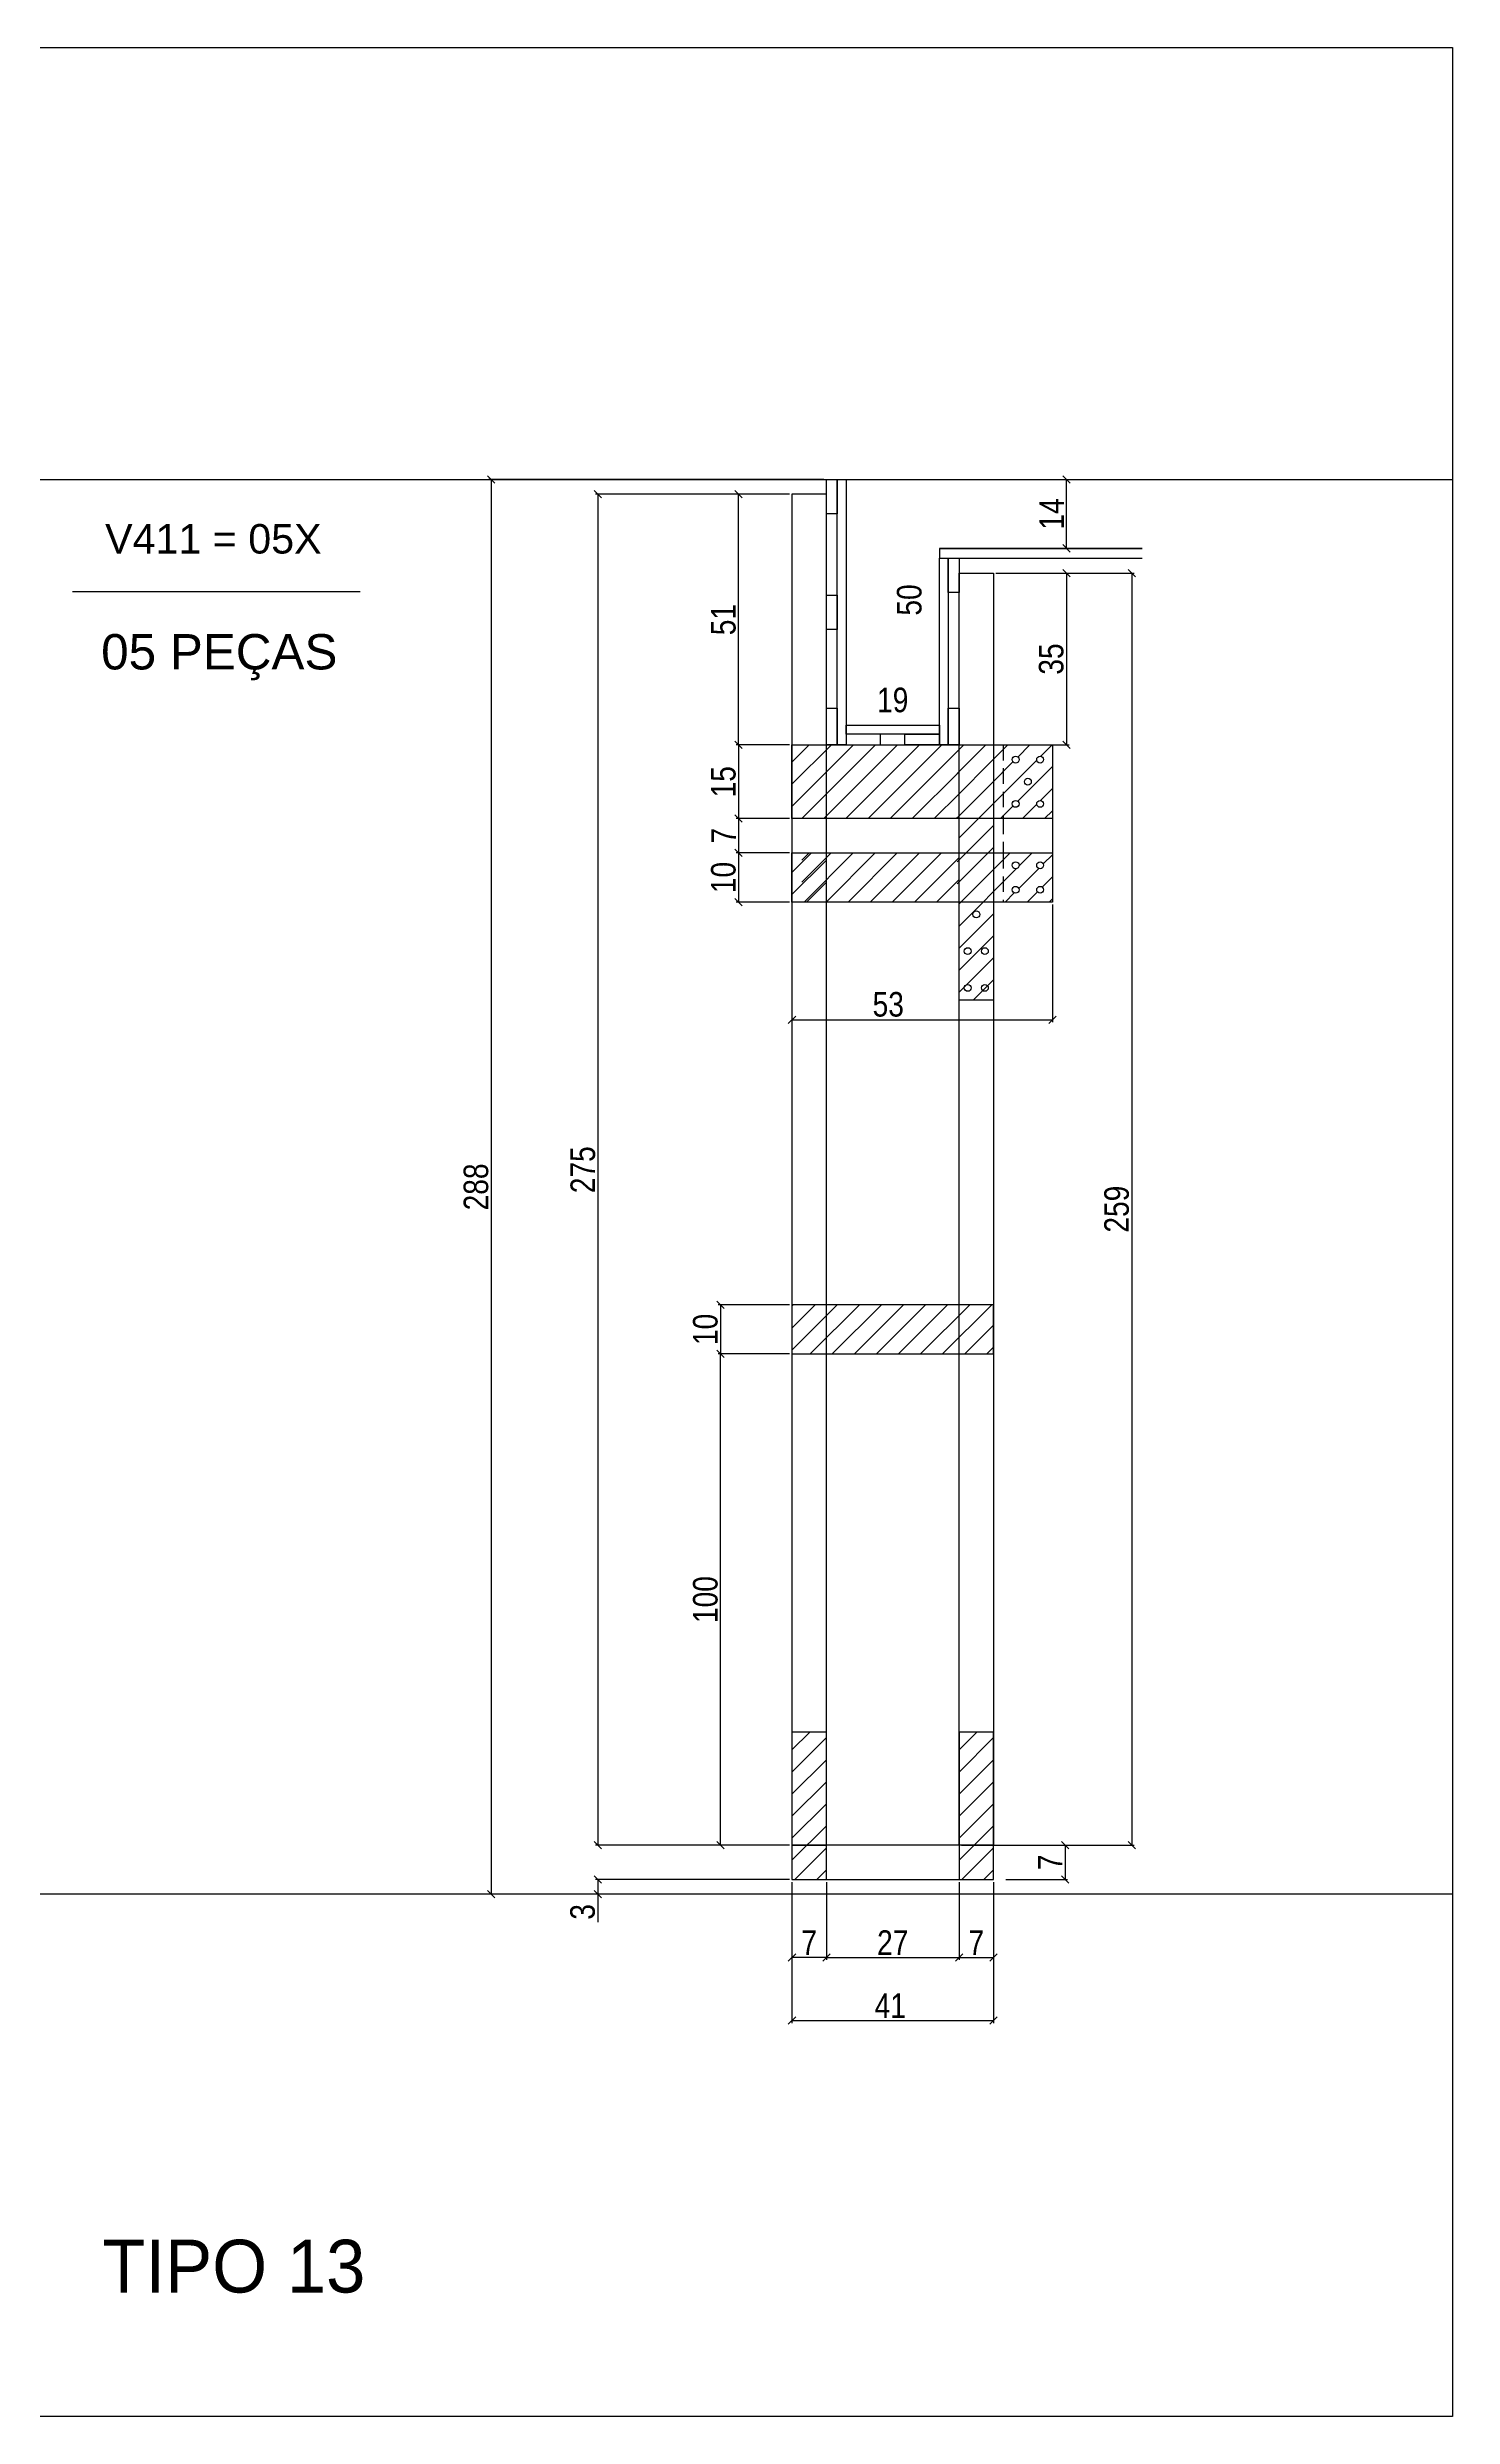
# Model space of a CAD drawing. Extents: x 17311 to 161354, y 153625 to 213544.
# Drawn here: x 22063 to 22635, y 208437 to 209402 of the extents above; entities that cross this region are included whole.
import ezdxf

# ---------------------------------------------------------------- set-up
doc = ezdxf.new("R2010")
doc.units = 0
doc.linetypes.add('DASHED2', pattern=[9.525, 6.35, -3.175])
doc.layers.get('0').update_dxf_attribs({"linetype": 'CONTINUOUS'})
doc.layers.get('DEFPOINTS').update_dxf_attribs({"linetype": 'CONTINUOUS'})
for name, color, linetype in [('8', 111, 'CONTINUOUS'), ('COTA', 241, 'CONTINUOUS'), ('detalhes', 4, 'CONTINUOUS'), ('HACHURA', 8, 'CONTINUOUS'), ('Painéis', 200, 'CONTINUOUS'), ('SARR_2.2x10', 60, 'CONTINUOUS'), ('SARR_7x7', 40, 'CONTINUOUS'), ('TIRAS REESCORAMENTO', 252, 'CONTINUOUS'), ('VIGAS', 3, 'CONTINUOUS')]:
    doc.layers.add(name, color=color, linetype=linetype)
doc.layers.add('resinado', color=7, linetype='CONTINUOUS', true_color=0xff6161)
doc.styles.add('COTA TECNICA 2X', font='techl___.ttf', dxfattribs={"height": 10})
doc.styles.add('R80-50', font='arial.ttf', dxfattribs={"height": 10})
doc.styles.add('ROMAS860', font='ROMAS860.SHX', dxfattribs={"height": 8.5})
doc.dimstyles.new('SECAO', dxfattribs={"dimscale": 0.333333, "dimtxt": 5, "dimasz": 9, "dimexe": 3, "dimexo": 3, "dimgap": 3, "dimtad": 1, "dimdec": 1, "dimlfac": 0.5, "dimzin": 12, "dimdsep": 46, "dimtxsty": 'COTA TECNICA 2X', "dimblk1": 'OBLIQUE', "dimblk2": 'OBLIQUE', "dimsah": 1, "dimcen": 0.9, "dimclrd": 4, "dimclre": 4, "dimclrt": 240, "dimadec": 1, "dimazin": 3, "dimtfac": 1, "dimtdec": 1, "dimtmove": 0, "dimatfit": 3, "dimfxl": 1, "dimtolj": 1, "dimtzin": 12, "dimarcsym": 0})
pattern_1 = [(45, (-3761.8576, 11576.906), (-4.49012806, 4.49012806), [])]

# ---------------------------------------------------------------- blocks, each defined once
blk = doc.blocks.new('_Oblique')
at = {"color": 0, "linetype": 'ByBlock', "lineweight": -2}
blk.add_line((-0.5, -0.5), (0.5, 0.5), dxfattribs=at)
blk = doc.blocks.new('*D3102')
at = {"layer": 'DEFPOINTS', "color": 0, "transparency": 16777216}
for p in [(22365.75, 209219.77), (22286.79, 208669.68), (22365.75, 208669.68)]:
    blk.add_point(p, dxfattribs=at)
at = {"layer": 'detalhes', "color": 4, "lineweight": -2, "transparency": 16777216}
for p, q in [((22364.75, 209219.77), (22285.79, 209219.77)), ((22286.79, 209219.77), (22286.79, 208669.68)), ((22364.75, 208669.68), (22285.79, 208669.68))]:
    blk.add_line(p, q, dxfattribs=at)
at = {"layer": 'detalhes', "color": 4, "lineweight": -2, "transparency": 16777216, "xscale": 3, "yscale": 3, "zscale": 3}
for p, rotation in [((22286.79, 209219.77), 90), ((22286.79, 208669.68), 270)]:
    blk.add_blockref('_Oblique', p, dxfattribs=dict(at, rotation=rotation))
at = {"layer": 'detalhes', "color": 240, "transparency": 16777216, "insert": (22280.68, 208944.73), "char_height": 10, "attachment_point": 5, "rotation": 90, "style": 'COTA TECNICA 2X'}
blk.add_mtext('\\A1;275', dxfattribs=at)
blk = doc.blocks.new('*D3103')
at = {"layer": 'DEFPOINTS', "color": 0, "transparency": 16777216}
for p in [(22365.75, 208655.68), (22447.75, 208655.68), (22447.75, 208598.23)]:
    blk.add_point(p, dxfattribs=at)
at = {"layer": 'detalhes', "color": 4, "lineweight": -2, "transparency": 16777216}
for p, q in [((22365.75, 208654.68), (22365.75, 208597.23)), ((22447.75, 208654.68), (22447.75, 208597.23)), ((22365.75, 208598.23), (22447.75, 208598.23))]:
    blk.add_line(p, q, dxfattribs=at)
at = {"layer": 'detalhes', "color": 4, "lineweight": -2, "transparency": 16777216, "xscale": 3, "yscale": 3, "zscale": 3, "rotation": 180}
blk.add_blockref('_Oblique', (22365.75, 208598.23), dxfattribs=at)
at = {"layer": 'detalhes', "color": 4, "lineweight": -2, "transparency": 16777216, "xscale": 3, "yscale": 3, "zscale": 3}
blk.add_blockref('_Oblique', (22447.75, 208598.23), dxfattribs=at)
at = {"layer": 'detalhes', "color": 240, "transparency": 16777216, "insert": (22405.75, 208604.3), "char_height": 10, "attachment_point": 5, "style": 'COTA TECNICA 2X'}
blk.add_mtext('\\A1;41', dxfattribs=at)
blk = doc.blocks.new('*D3104')
at = {"layer": 'DEFPOINTS', "color": 0, "transparency": 16777216}
for p in [(22379.75, 208655.68), (22433.75, 208655.68), (22433.75, 208623.94)]:
    blk.add_point(p, dxfattribs=at)
at = {"layer": 'detalhes', "color": 4, "lineweight": -2, "transparency": 16777216}
for p, q in [((22379.75, 208654.68), (22379.75, 208622.94)), ((22433.75, 208654.68), (22433.75, 208622.94)), ((22379.75, 208623.94), (22433.75, 208623.94))]:
    blk.add_line(p, q, dxfattribs=at)
at = {"layer": 'detalhes', "color": 4, "lineweight": -2, "transparency": 16777216, "xscale": 3, "yscale": 3, "zscale": 3, "rotation": 180}
blk.add_blockref('_Oblique', (22379.75, 208623.94), dxfattribs=at)
at = {"layer": 'detalhes', "color": 4, "lineweight": -2, "transparency": 16777216, "xscale": 3, "yscale": 3, "zscale": 3}
blk.add_blockref('_Oblique', (22433.75, 208623.94), dxfattribs=at)
at = {"layer": 'detalhes', "color": 240, "transparency": 16777216, "insert": (22406.75, 208630.02), "char_height": 10, "attachment_point": 5, "style": 'COTA TECNICA 2X'}
blk.add_mtext('\\A1;27', dxfattribs=at)
blk = doc.blocks.new('*D3105')
at = {"layer": 'DEFPOINTS', "color": 0, "transparency": 16777216}
for p in [(22433.75, 208623.94), (22447.75, 208623.94), (22447.75, 208623.94)]:
    blk.add_point(p, dxfattribs=at)
at = {"layer": 'detalhes', "color": 4, "lineweight": -2, "transparency": 16777216}
blk.add_line((22433.75, 208623.94), (22447.75, 208623.94), dxfattribs=at)
at = {"layer": 'detalhes', "color": 4, "lineweight": -2, "transparency": 16777216, "xscale": 3, "yscale": 3, "zscale": 3, "rotation": 180}
blk.add_blockref('_Oblique', (22433.75, 208623.94), dxfattribs=at)
at = {"layer": 'detalhes', "color": 4, "lineweight": -2, "transparency": 16777216, "xscale": 3, "yscale": 3, "zscale": 3}
blk.add_blockref('_Oblique', (22447.75, 208623.94), dxfattribs=at)
at = {"layer": 'detalhes', "color": 240, "transparency": 16777216, "insert": (22440.75, 208630.02), "char_height": 10, "attachment_point": 5, "style": 'COTA TECNICA 2X'}
blk.add_mtext('\\A1;7', dxfattribs=at)
blk = doc.blocks.new('*D3106')
at = {"layer": 'DEFPOINTS', "color": 0, "transparency": 16777216}
for p in [(22365.75, 208623.94), (22365.75, 208623.94), (22379.75, 208623.94)]:
    blk.add_point(p, dxfattribs=at)
at = {"layer": 'detalhes', "color": 4, "lineweight": -2, "transparency": 16777216}
blk.add_line((22379.75, 208623.94), (22365.75, 208623.94), dxfattribs=at)
at = {"layer": 'detalhes', "color": 4, "lineweight": -2, "transparency": 16777216, "xscale": 3, "yscale": 3, "zscale": 3, "rotation": 180}
blk.add_blockref('_Oblique', (22365.75, 208623.94), dxfattribs=at)
at = {"layer": 'detalhes', "color": 4, "lineweight": -2, "transparency": 16777216, "xscale": 3, "yscale": 3, "zscale": 3}
blk.add_blockref('_Oblique', (22379.75, 208623.94), dxfattribs=at)
at = {"layer": 'detalhes', "color": 240, "transparency": 16777216, "insert": (22372.75, 208630.02), "char_height": 10, "attachment_point": 5, "style": 'COTA TECNICA 2X'}
blk.add_mtext('\\A1;7', dxfattribs=at)
blk = doc.blocks.new('*D3107')
at = {"layer": 'DEFPOINTS', "color": 0, "transparency": 16777216}
for p in [(22365.75, 208889.7), (22336.65, 208869.7), (22365.75, 208869.7)]:
    blk.add_point(p, dxfattribs=at)
at = {"layer": 'detalhes', "color": 4, "lineweight": -2, "transparency": 16777216}
for p, q in [((22364.75, 208889.7), (22335.65, 208889.7)), ((22336.65, 208889.7), (22336.65, 208869.7)), ((22364.75, 208869.7), (22335.65, 208869.7))]:
    blk.add_line(p, q, dxfattribs=at)
at = {"layer": 'detalhes', "color": 4, "lineweight": -2, "transparency": 16777216, "xscale": 3, "yscale": 3, "zscale": 3}
for p, rotation in [((22336.65, 208889.7), 90), ((22336.65, 208869.7), 270)]:
    blk.add_blockref('_Oblique', p, dxfattribs=dict(at, rotation=rotation))
at = {"layer": 'detalhes', "color": 240, "transparency": 16777216, "insert": (22330.54, 208879.7), "char_height": 10, "attachment_point": 5, "rotation": 90, "style": 'COTA TECNICA 2X'}
blk.add_mtext('\\A1;10', dxfattribs=at)
blk = doc.blocks.new('*D3108')
at = {"layer": 'DEFPOINTS', "color": 0, "transparency": 16777216}
for p in [(22343.98, 209219.77), (22365.75, 209219.77), (22365.75, 209117.72)]:
    blk.add_point(p, dxfattribs=at)
at = {"layer": 'detalhes', "color": 4, "lineweight": -2, "transparency": 16777216}
for p, q in [((22364.75, 209219.77), (22342.98, 209219.77)), ((22343.98, 209117.72), (22343.98, 209219.77)), ((22364.75, 209117.72), (22342.98, 209117.72))]:
    blk.add_line(p, q, dxfattribs=at)
at = {"layer": 'detalhes', "color": 4, "lineweight": -2, "transparency": 16777216, "xscale": 3, "yscale": 3, "zscale": 3}
for p, rotation in [((22343.98, 209219.77), 90), ((22343.98, 209117.72), 270)]:
    blk.add_blockref('_Oblique', p, dxfattribs=dict(at, rotation=rotation))
at = {"layer": 'detalhes', "color": 240, "transparency": 16777216, "insert": (22337.87, 209168.75), "char_height": 10, "attachment_point": 5, "rotation": 90, "style": 'COTA TECNICA 2X'}
blk.add_mtext('\\A1;51', dxfattribs=at)
blk = doc.blocks.new('*D3109')
at = {"layer": 'DEFPOINTS', "color": 0, "transparency": 16777216}
for p in [(22447.75, 209187.65), (22447.75, 209117.72), (22477.5, 209117.72)]:
    blk.add_point(p, dxfattribs=at)
at = {"layer": 'detalhes', "color": 4, "lineweight": -2, "transparency": 16777216}
for p, q in [((22448.75, 209187.65), (22478.5, 209187.65)), ((22477.5, 209187.65), (22477.5, 209117.72)), ((22448.75, 209117.72), (22478.5, 209117.72))]:
    blk.add_line(p, q, dxfattribs=at)
at = {"layer": 'detalhes', "color": 4, "lineweight": -2, "transparency": 16777216, "xscale": 3, "yscale": 3, "zscale": 3}
for p, rotation in [((22477.5, 209187.65), 90), ((22477.5, 209117.72), 270)]:
    blk.add_blockref('_Oblique', p, dxfattribs=dict(at, rotation=rotation))
at = {"layer": 'detalhes', "color": 240, "transparency": 16777216, "insert": (22471.28, 209152.69), "char_height": 10, "attachment_point": 5, "rotation": 90, "style": 'COTA TECNICA 2X'}
blk.add_mtext('\\A1;35', dxfattribs=at)
blk = doc.blocks.new('*D3110')
at = {"layer": 'DEFPOINTS', "color": 0, "transparency": 16777216}
for p in [(22379.75, 209225.77), (22243.28, 208649.68), (22365.75, 208649.68)]:
    blk.add_point(p, dxfattribs=at)
at = {"layer": 'detalhes', "color": 4, "lineweight": -2, "transparency": 16777216}
for p, q in [((22378.75, 209225.77), (22242.28, 209225.77)), ((22243.28, 209225.77), (22243.28, 208649.68)), ((22364.75, 208649.68), (22242.28, 208649.68))]:
    blk.add_line(p, q, dxfattribs=at)
at = {"layer": 'detalhes', "color": 4, "lineweight": -2, "transparency": 16777216, "xscale": 3, "yscale": 3, "zscale": 3}
for p, rotation in [((22243.28, 209225.77), 90), ((22243.28, 208649.68), 270)]:
    blk.add_blockref('_Oblique', p, dxfattribs=dict(at, rotation=rotation))
at = {"layer": 'detalhes', "color": 240, "transparency": 16777216, "insert": (22237.19, 208937.73), "char_height": 10, "attachment_point": 5, "rotation": 90, "style": 'COTA TECNICA 2X'}
blk.add_mtext('\\A1;288', dxfattribs=at)
blk = doc.blocks.new('*D3111')
at = {"layer": 'DEFPOINTS', "color": 0, "transparency": 16777216}
for p in [(22365.75, 208655.68), (22286.79, 208649.68), (22365.75, 208649.68)]:
    blk.add_point(p, dxfattribs=at)
at = {"layer": 'detalhes', "color": 4, "lineweight": -2, "transparency": 16777216}
for p, q in [((22364.75, 208655.68), (22285.79, 208655.68)), ((22286.79, 208655.68), (22286.79, 208649.68)), ((22364.75, 208649.68), (22285.79, 208649.68)), ((22286.79, 208649.68), (22286.79, 208638.35))]:
    blk.add_line(p, q, dxfattribs=at)
at = {"layer": 'detalhes', "color": 4, "lineweight": -2, "transparency": 16777216, "xscale": 3, "yscale": 3, "zscale": 3}
for p, rotation in [((22286.79, 208655.68), 90), ((22286.79, 208649.68), 270)]:
    blk.add_blockref('_Oblique', p, dxfattribs=dict(at, rotation=rotation))
at = {"layer": 'detalhes', "color": 240, "transparency": 16777216, "insert": (22280.57, 208642.52), "char_height": 10, "attachment_point": 5, "rotation": 90, "style": 'COTA TECNICA 2X'}
blk.add_mtext('\\A1;3', dxfattribs=at)
blk = doc.blocks.new('*D3112')
at = {"layer": 'DEFPOINTS', "color": 0, "transparency": 16777216}
for p in [(22412.78, 209225.77), (22419.64, 209225.77), (22412.78, 209125.72)]:
    blk.add_point(p, dxfattribs=at)
at = {"layer": 'detalhes', "color": 240, "transparency": 16777216, "insert": (22413.53, 209176.75), "char_height": 10, "attachment_point": 5, "rotation": 90, "style": 'COTA TECNICA 2X'}
blk.add_mtext('\\A1;50', dxfattribs=at)
blk = doc.blocks.new('*D3113')
at = {"layer": 'DEFPOINTS', "color": 0, "transparency": 16777216}
for p in [(22387.75, 209129.88), (22425.75, 209129.88), (22425.75, 209129.88)]:
    blk.add_point(p, dxfattribs=at)
at = {"layer": 'detalhes', "color": 240, "transparency": 16777216, "insert": (22406.75, 209135.97), "char_height": 10, "attachment_point": 5, "style": 'COTA TECNICA 2X'}
blk.add_mtext('\\A1;19', dxfattribs=at)
blk = doc.blocks.new('*D3114')
at = {"layer": 'DEFPOINTS', "color": 0, "transparency": 16777216}
for p in [(22336.65, 208869.7), (22365.75, 208869.7), (22364.75, 208669.68)]:
    blk.add_point(p, dxfattribs=at)
at = {"layer": 'detalhes', "color": 4, "lineweight": -2, "transparency": 16777216}
for p, q in [((22364.75, 208869.7), (22335.65, 208869.7)), ((22336.65, 208669.68), (22336.65, 208869.7)), ((22363.75, 208669.68), (22335.65, 208669.68))]:
    blk.add_line(p, q, dxfattribs=at)
at = {"layer": 'detalhes', "color": 4, "lineweight": -2, "transparency": 16777216, "xscale": 3, "yscale": 3, "zscale": 3}
for p, rotation in [((22336.65, 208869.7), 90), ((22336.65, 208669.68), 270)]:
    blk.add_blockref('_Oblique', p, dxfattribs=dict(at, rotation=rotation))
at = {"layer": 'detalhes', "color": 240, "transparency": 16777216, "insert": (22330.54, 208769.69), "char_height": 10, "attachment_point": 5, "rotation": 90, "style": 'COTA TECNICA 2X'}
blk.add_mtext('\\A1;100', dxfattribs=at)
blk = doc.blocks.new('*D3115')
at = {"layer": 'DEFPOINTS', "color": 0, "transparency": 16777216}
for p in [(22365.75, 209077.72), (22471.75, 209053.72), (22471.75, 209005.8)]:
    blk.add_point(p, dxfattribs=at)
at = {"layer": 'detalhes', "color": 4, "lineweight": -2, "transparency": 16777216}
for p, q in [((22365.75, 209076.72), (22365.75, 209004.8)), ((22471.75, 209052.72), (22471.75, 209004.8)), ((22365.75, 209005.8), (22471.75, 209005.8))]:
    blk.add_line(p, q, dxfattribs=at)
at = {"layer": 'detalhes', "color": 4, "lineweight": -2, "transparency": 16777216, "xscale": 3, "yscale": 3, "zscale": 3, "rotation": 180}
blk.add_blockref('_Oblique', (22365.75, 209005.8), dxfattribs=at)
at = {"layer": 'detalhes', "color": 4, "lineweight": -2, "transparency": 16777216, "xscale": 3, "yscale": 3, "zscale": 3}
blk.add_blockref('_Oblique', (22471.75, 209005.8), dxfattribs=at)
at = {"layer": 'detalhes', "color": 240, "transparency": 16777216, "insert": (22404.93, 209012.02), "char_height": 10, "attachment_point": 5, "style": 'COTA TECNICA 2X'}
blk.add_mtext('\\A1;53', dxfattribs=at)
blk = doc.blocks.new('*D3116')
at = {"layer": 'DEFPOINTS', "color": 0, "transparency": 16777216}
for p in [(22474.34, 209225.77), (22477.5, 209225.77), (22474.34, 209197.77)]:
    blk.add_point(p, dxfattribs=at)
at = {"layer": 'detalhes', "color": 4, "lineweight": -2, "transparency": 16777216}
for p, q in [((22475.34, 209225.77), (22478.5, 209225.77)), ((22477.5, 209197.77), (22477.5, 209225.77)), ((22475.34, 209197.77), (22478.5, 209197.77))]:
    blk.add_line(p, q, dxfattribs=at)
at = {"layer": 'detalhes', "color": 4, "lineweight": -2, "transparency": 16777216, "xscale": 3, "yscale": 3, "zscale": 3}
for p, rotation in [((22477.5, 209225.77), 90), ((22477.5, 209197.77), 270)]:
    blk.add_blockref('_Oblique', p, dxfattribs=dict(at, rotation=rotation))
at = {"layer": 'detalhes', "color": 240, "transparency": 16777216, "insert": (22471.43, 209211.77), "char_height": 10, "attachment_point": 5, "rotation": 90, "style": 'COTA TECNICA 2X'}
blk.add_mtext('\\A1;14', dxfattribs=at)
blk = doc.blocks.new('*D3117')
at = {"layer": 'DEFPOINTS', "color": 0, "transparency": 16777216}
for p in [(22448.75, 209187.65), (22448.75, 208669.68), (22504.04, 208669.68)]:
    blk.add_point(p, dxfattribs=at)
at = {"layer": 'detalhes', "color": 4, "lineweight": -2, "transparency": 16777216}
for p, q in [((22449.75, 209187.65), (22505.04, 209187.65)), ((22504.04, 209187.65), (22504.04, 208669.68)), ((22449.75, 208669.68), (22505.04, 208669.68))]:
    blk.add_line(p, q, dxfattribs=at)
at = {"layer": 'detalhes', "color": 4, "lineweight": -2, "transparency": 16777216, "xscale": 3, "yscale": 3, "zscale": 3}
for p, rotation in [((22504.04, 209187.65), 90), ((22504.04, 208669.68), 270)]:
    blk.add_blockref('_Oblique', p, dxfattribs=dict(at, rotation=rotation))
at = {"layer": 'detalhes', "color": 240, "transparency": 16777216, "insert": (22497.9, 208928.67), "char_height": 10, "attachment_point": 5, "rotation": 90, "style": 'COTA TECNICA 2X'}
blk.add_mtext('\\A1;259', dxfattribs=at)
blk = doc.blocks.new('*D3118')
at = {"layer": 'DEFPOINTS', "color": 0, "transparency": 16777216}
for p in [(22433.75, 208669.68), (22451.8, 208655.68), (22476.89, 208655.68)]:
    blk.add_point(p, dxfattribs=at)
at = {"layer": 'detalhes', "color": 4, "lineweight": -2, "transparency": 16777216}
for p, q in [((22434.75, 208669.68), (22477.89, 208669.68)), ((22476.89, 208669.68), (22476.89, 208655.68)), ((22452.8, 208655.68), (22477.89, 208655.68))]:
    blk.add_line(p, q, dxfattribs=at)
at = {"layer": 'detalhes', "color": 4, "lineweight": -2, "transparency": 16777216, "xscale": 3, "yscale": 3, "zscale": 3}
for p, rotation in [((22476.89, 208669.68), 90), ((22476.89, 208655.68), 270)]:
    blk.add_blockref('_Oblique', p, dxfattribs=dict(at, rotation=rotation))
at = {"layer": 'detalhes', "color": 240, "transparency": 16777216, "insert": (22470.82, 208662.68), "char_height": 10, "attachment_point": 5, "rotation": 90, "style": 'COTA TECNICA 2X'}
blk.add_mtext('\\A1;7', dxfattribs=at)
blk = doc.blocks.new('*D3119')
at = {"layer": 'DEFPOINTS', "color": 0, "transparency": 16777216}
for p in [(22365.75, 209117.72), (22343.98, 209087.72), (22365.75, 209087.72)]:
    blk.add_point(p, dxfattribs=at)
at = {"layer": 'detalhes', "color": 4, "lineweight": -2, "transparency": 16777216}
for p, q in [((22364.75, 209117.72), (22342.98, 209117.72)), ((22343.98, 209117.72), (22343.98, 209087.72)), ((22364.75, 209087.72), (22342.98, 209087.72))]:
    blk.add_line(p, q, dxfattribs=at)
at = {"layer": 'detalhes', "color": 4, "lineweight": -2, "transparency": 16777216, "xscale": 3, "yscale": 3, "zscale": 3}
for p, rotation in [((22343.98, 209117.72), 90), ((22343.98, 209087.72), 270)]:
    blk.add_blockref('_Oblique', p, dxfattribs=dict(at, rotation=rotation))
at = {"layer": 'detalhes', "color": 240, "transparency": 16777216, "insert": (22337.87, 209102.72), "char_height": 10, "attachment_point": 5, "rotation": 90, "style": 'COTA TECNICA 2X'}
blk.add_mtext('\\A1;15', dxfattribs=at)
blk = doc.blocks.new('*D3120')
at = {"layer": 'DEFPOINTS', "color": 0, "transparency": 16777216}
for p in [(22365.75, 209073.72), (22343.98, 209053.72), (22365.75, 209053.72)]:
    blk.add_point(p, dxfattribs=at)
at = {"layer": 'detalhes', "color": 4, "lineweight": -2, "transparency": 16777216}
for p, q in [((22364.75, 209073.72), (22342.98, 209073.72)), ((22343.98, 209073.72), (22343.98, 209053.72)), ((22364.75, 209053.72), (22342.98, 209053.72))]:
    blk.add_line(p, q, dxfattribs=at)
at = {"layer": 'detalhes', "color": 4, "lineweight": -2, "transparency": 16777216, "xscale": 3, "yscale": 3, "zscale": 3}
for p, rotation in [((22343.98, 209073.72), 90), ((22343.98, 209053.72), 270)]:
    blk.add_blockref('_Oblique', p, dxfattribs=dict(at, rotation=rotation))
at = {"layer": 'detalhes', "color": 240, "transparency": 16777216, "insert": (22337.87, 209063.72), "char_height": 10, "attachment_point": 5, "rotation": 90, "style": 'COTA TECNICA 2X'}
blk.add_mtext('\\A1;10', dxfattribs=at)
blk = doc.blocks.new('*D3121')
at = {"layer": 'DEFPOINTS', "color": 0, "transparency": 16777216}
for p in [(22365.75, 209087.72), (22343.98, 209073.72), (22365.75, 209073.72)]:
    blk.add_point(p, dxfattribs=at)
at = {"layer": 'detalhes', "color": 4, "lineweight": -2, "transparency": 16777216}
for p, q in [((22364.75, 209087.72), (22342.98, 209087.72)), ((22343.98, 209087.72), (22343.98, 209073.72)), ((22364.75, 209073.72), (22342.98, 209073.72))]:
    blk.add_line(p, q, dxfattribs=at)
at = {"layer": 'detalhes', "color": 4, "lineweight": -2, "transparency": 16777216, "xscale": 3, "yscale": 3, "zscale": 3}
for p, rotation in [((22343.98, 209087.72), 90), ((22343.98, 209073.72), 270)]:
    blk.add_blockref('_Oblique', p, dxfattribs=dict(at, rotation=rotation))
at = {"layer": 'detalhes', "color": 240, "transparency": 16777216, "insert": (22337.9, 209080.72), "char_height": 10, "attachment_point": 5, "rotation": 90, "style": 'COTA TECNICA 2X'}
blk.add_mtext('\\A1;7', dxfattribs=at)

msp = doc.modelspace()

# ---------------------------------------------------------------- hatches: boundary and pattern name
at = {"layer": 'COTA'}
h = msp.add_hatch(dxfattribs=at)
h.set_pattern_fill('ANSI31', color=256, scale=2, style=0)
h.set_pattern_definition(pattern_1)
h.paths.add_polyline_path([(22433.75, 209117.72), (22365.75, 209117.72), (22365.75, 209087.72), (22433.75, 209087.72)])
h = msp.add_hatch(dxfattribs=at)
h.set_pattern_fill('ANSI31', color=256, scale=2, style=0)
h.set_pattern_definition(pattern_1)
h.paths.add_polyline_path([(22446.95, 209117.72), (22432.95, 209117.72), (22432.95, 209087.72), (22446.95, 209087.72)])
h = msp.add_hatch(dxfattribs=at)
h.set_pattern_fill('ANSI31', color=256, scale=2, style=0)
h.set_pattern_definition(pattern_1)
h.paths.add_polyline_path([(22471.75, 209117.72), (22446.95, 209117.72), (22446.95, 209087.72), (22471.75, 209087.72)])
h.paths.add_polyline_path([(22458.15, 209093.72, -1), (22455.35, 209093.72, -1)], flags=16)
h.paths.add_polyline_path([(22460.35, 209102.72, -1), (22463.15, 209102.72, -1)], flags=16)
h.paths.add_polyline_path([(22455.35, 209111.72, -1), (22458.15, 209111.72, -1)], flags=16)
h.paths.add_polyline_path([(22468.15, 209093.72, -1), (22465.35, 209093.72, -1)], flags=16)
h.paths.add_polyline_path([(22465.35, 209111.72, -1), (22468.15, 209111.72, -1)], flags=16)
h = msp.add_hatch(dxfattribs=at)
h.set_pattern_fill('ANSI31', color=256, scale=2, style=0)
h.set_pattern_definition(pattern_1)
h.paths.add_polyline_path([(22433.75, 209087.72), (22433.75, 209073.72), (22447.75, 209073.72), (22447.75, 209087.72)])
h = msp.add_hatch(dxfattribs=at)
h.set_pattern_fill('ANSI31', color=256, scale=2, style=0)
h.set_pattern_definition(pattern_1)
h.paths.add_polyline_path([(22379.75, 209073.72), (22365.75, 209073.72), (22365.75, 209053.72), (22379.75, 209053.72)])
h = msp.add_hatch(dxfattribs=at)
h.set_pattern_fill('ANSI31', color=256, scale=2, style=0)
h.set_pattern_definition([(45, (-3771.8576, 11576.906), (-4.49012806, 4.49012806), [])])
h.paths.add_polyline_path([(22433.75, 209073.72), (22369.75, 209073.72), (22369.75, 209053.72), (22433.75, 209053.72)])
h = msp.add_hatch(dxfattribs=at)
h.set_pattern_fill('ANSI31', color=256, scale=2, style=0)
h.set_pattern_definition(pattern_1)
h.paths.add_polyline_path([(22446.95, 209073.72), (22432.95, 209073.72), (22432.95, 209053.72), (22446.95, 209053.72)])
h = msp.add_hatch(dxfattribs=at)
h.set_pattern_fill('ANSI31', color=256, scale=2, style=0)
h.set_pattern_definition(pattern_1)
h.paths.add_polyline_path([(22471.75, 209073.72), (22446.95, 209073.72), (22446.95, 209053.72), (22471.75, 209053.72)])
h.paths.add_polyline_path([(22455.35, 209068.72, -1), (22458.15, 209068.72, -1)], flags=16)
h.paths.add_polyline_path([(22458.15, 209058.72, -1), (22455.35, 209058.72, -1)], flags=16)
h.paths.add_polyline_path([(22465.35, 209068.72, -1), (22468.15, 209068.72, -1)], flags=16)
h.paths.add_polyline_path([(22468.15, 209058.72, -1), (22465.35, 209058.72, -1)], flags=16)
h = msp.add_hatch(dxfattribs=at)
h.set_pattern_fill('ANSI31', color=256, scale=2, style=0)
h.set_pattern_definition(pattern_1)
h.paths.add_polyline_path([(22433.75, 209013.78), (22447.75, 209013.78), (22447.75, 209053.72), (22433.75, 209053.72)])
h = msp.add_hatch(dxfattribs=at)
h.set_pattern_fill('ANSI31', color=256, scale=2, style=0)
h.set_pattern_definition([(45, (-3771.8576, 11596.906), (-4.49012806, 4.49012806), [])])
h.paths.add_polyline_path([(22447.75, 208889.7), (22365.75, 208889.7), (22365.75, 208869.7), (22447.75, 208869.7)])
h = msp.add_hatch(dxfattribs=at)
h.set_pattern_fill('ANSI31', color=256, scale=2, style=0)
h.set_pattern_definition([(45, (2521.5277, 202846.491), (-4.490128, 4.490128), [])])
h.paths.add_polyline_path([(22365.75, 208655.68), (22379.75, 208655.68), (22379.75, 208715.68), (22365.75, 208715.68)])
h = msp.add_hatch(dxfattribs=at)
h.set_pattern_fill('ANSI31', color=256, scale=2, style=0)
h.set_pattern_definition([(45, (2589.5277, 202846.491), (-4.490128, 4.490128), [])])
h.paths.add_polyline_path([(22433.75, 208655.68), (22447.75, 208655.68), (22447.75, 208715.68), (22433.75, 208715.68)])

# ---------------------------------------------------------------- linework, layer by layer
at = {"linetype": 'Continuous'}
msp.add_line((22471.75, 209087.72), (22471.75, 209073.72), dxfattribs=at)
msp.add_line((22447.75, 209013.78), (22433.75, 209013.78))
msp.add_lwpolyline([(22387.75, 208655.68), (22447.75, 208655.68), (22447.75, 208669.68), (22365.75, 208669.68), (22365.75, 208655.68), (22387.75, 208655.68)], dxfattribs=at)
for centre in [(22456.75, 209111.72), (22466.75, 209111.72), (22461.75, 209102.72), (22456.75, 209093.72), (22466.75, 209093.72), (22456.75, 209068.72), (22466.75, 209068.72), (22456.75, 209058.72), (22466.75, 209058.72), (22440.75, 209048.72), (22437.25, 209033.75), (22444.25, 209033.75), (22437.25, 209018.78), (22444.25, 209018.78)]:
    msp.add_circle(centre, 1.4)
at = {"layer": '8', "color": 5, "linetype": 'Continuous'}
msp.add_lwpolyline([(22634.59, 208436.98), (22037.78, 208436.98), (22037.78, 209401.76), (22634.59, 209401.76)], close=True, dxfattribs=at)
at = {"layer": 'COTA', "linetype": 'DASHED2'}
for p, q in [((22451.75, 209117.72), (22451.75, 209087.72)), ((22451.75, 209087.72), (22451.75, 209073.72)), ((22451.75, 209073.72), (22451.75, 209053.72))]:
    msp.add_line(p, q, dxfattribs=at)
at = {"layer": 'HACHURA', "color": 7}
msp.add_line((22072.93, 209180.14), (22190.08, 209180.14), dxfattribs=at)
at = {"layer": 'Painéis'}
msp.add_lwpolyline([(22365.75, 208869.7), (22447.75, 208869.7), (22447.75, 208889.7), (22365.75, 208889.7), (22365.75, 208869.7)], dxfattribs=at)
for points in [[(22365.75, 208655.68), (22379.75, 208655.68), (22379.75, 208715.68), (22365.75, 208715.68)], [(22433.75, 208655.68), (22447.75, 208655.68), (22447.75, 208715.68), (22433.75, 208715.68)]]:
    msp.add_lwpolyline(points, close=True, dxfattribs=at)
at = {"layer": 'resinado'}
msp.add_line((22425.75, 209197.77), (22508.23, 209197.77), dxfattribs=at)
at = {"layer": 'SARR_2.2x10', "linetype": 'Continuous'}
for points in [[(22471.75, 209087.72), (22365.75, 209087.72), (22365.75, 209117.72), (22471.75, 209117.72)], [(22471.75, 209053.72), (22365.75, 209053.72), (22365.75, 209073.72), (22471.75, 209073.72)]]:
    msp.add_lwpolyline(points, close=True, dxfattribs=at)
at = {"layer": 'SARR_7x7', "linetype": 'Continuous'}
for points in [[(22365.75, 208669.68), (22379.75, 208669.68), (22379.75, 209219.77), (22365.75, 209219.77)], [(22447.75, 208669.68), (22433.75, 208669.68), (22433.75, 209187.65), (22447.75, 209187.65)]]:
    msp.add_lwpolyline(points, close=True, dxfattribs=at)
at = {"layer": 'TIRAS REESCORAMENTO', "linetype": 'ByBlock'}
for p, q in [((22634.59, 209225.68), (17860.1, 209225.68)), ((22387.75, 209225.77), (22508.71, 209225.77)), ((22425.75, 209193.77), (22508.23, 209193.77)), ((22634.59, 208649.68), (17860.1, 208649.68))]:
    msp.add_line(p, q, dxfattribs=at)
for points in [[(22379.75, 209225.77), (22384.15, 209225.77), (22384.15, 209211.77), (22379.75, 209211.77)], [(22429.35, 209193.77), (22433.75, 209193.77), (22433.75, 209179.77), (22429.35, 209179.77)], [(22379.75, 209178.75), (22384.15, 209178.75), (22384.15, 209164.75), (22379.75, 209164.75)], [(22379.75, 209132.72), (22384.15, 209132.72), (22384.15, 209117.72), (22379.75, 209117.72)], [(22429.35, 209132.72), (22433.75, 209132.72), (22433.75, 209117.72), (22429.35, 209117.72)], [(22425.75, 209122.12), (22387.75, 209122.12), (22387.75, 209125.72), (22425.75, 209125.72)], [(22401.75, 209117.72), (22401.75, 209122.12), (22387.75, 209122.12), (22387.75, 209117.72)], [(22411.71, 209117.72), (22411.71, 209122.12), (22425.75, 209122.12), (22425.75, 209117.72)]]:
    msp.add_lwpolyline(points, close=True, dxfattribs=at)
for points in [[(22387.75, 209117.72), (22384.15, 209117.72), (22384.15, 209225.77), (22387.75, 209225.77), (22387.75, 209117.72)], [(22508.23, 209197.77), (22425.75, 209197.77), (22425.75, 209193.77), (22508.23, 209193.77)], [(22429.35, 209117.72), (22425.75, 209117.72), (22425.75, 209193.77), (22429.35, 209193.77), (22429.35, 209117.72)]]:
    msp.add_lwpolyline(points, dxfattribs=at)

# ---------------------------------------------------------------- texts
at = {"linetype": 'Continuous', "style": 'ROMAS860'}
msp.add_text('TIPO 13', height=21.505, dxfattribs=at).set_placement((22085.06, 208487.5))
at = {"layer": 'VIGAS', "color": 7, "attachment_point": 1, "style": 'R80-50'}
for s, width, insert, char_height in [('V411 = 05X', 124.324, (22086.23, 209207.65), 12), ('05 PEÇAS', 162.221, (22084.61, 209162.85), 14.4)]:
    msp.add_mtext_dynamic_manual_height_columns(s, width=width, gutter_width=50, heights=[0], dxfattribs=dict(at, insert=insert, char_height=char_height))

# ---------------------------------------------------------------- dimensions: what is measured, and where the dimension line sits
at = {"layer": 'detalhes', "color": 3}
for base, p1, p2, picture, middle in [((22243.28, 208649.68), (22379.75, 209225.77), (22365.75, 208649.68), '*D3110', (22237.19, 208937.73)), ((22477.5, 209225.77), (22474.34, 209197.77), (22474.34, 209225.77), '*D3116', (22471.43, 209211.77)), ((22286.79, 208669.68), (22365.75, 209219.77), (22365.75, 208669.68), '*D3102', (22280.68, 208944.73)), ((22343.98, 209219.77), (22365.75, 209117.72), (22365.75, 209219.77), '*D3108', (22337.87, 209168.75)), ((22477.5, 209117.72), (22447.75, 209187.65), (22447.75, 209117.72), '*D3109', (22471.28, 209152.69)), ((22504.04, 208669.68), (22448.75, 209187.65), (22448.75, 208669.68), '*D3117', (22497.9, 208928.67)), ((22343.98, 209087.72), (22365.75, 209117.72), (22365.75, 209087.72), '*D3119', (22337.87, 209102.72)), ((22343.98, 209073.72), (22365.75, 209087.72), (22365.75, 209073.72), '*D3121', (22337.9, 209080.72)), ((22343.98, 209053.72), (22365.75, 209073.72), (22365.75, 209053.72), '*D3120', (22337.87, 209063.72)), ((22336.65, 208869.7), (22365.75, 208889.7), (22365.75, 208869.7), '*D3107', (22330.54, 208879.7)), ((22336.65, 208869.7), (22364.75, 208669.68), (22365.75, 208869.7), '*D3114', (22330.54, 208769.69)), ((22476.89, 208655.68), (22433.75, 208669.68), (22451.8, 208655.68), '*D3118', (22470.82, 208662.68)), ((22286.79, 208649.68), (22365.75, 208655.68), (22365.75, 208649.68), '*D3111', (22280.57, 208642.52))]:
    dim = msp.add_linear_dim(base=base, p1=p1, p2=p2, angle=90, dimstyle='SECAO', dxfattribs=at)
    dim.commit()
    dim.dimension.update_dxf_attribs({"geometry": picture, "text_midpoint": middle})
dim = msp.add_linear_dim(base=(22419.64, 209225.77), p1=(22412.78, 209125.72), p2=(22412.78, 209225.77), angle=90, dimstyle='SECAO', override={"dimse1": 1, "dimse2": 1, "dimsd1": 1, "dimsd2": 1}, dxfattribs=at)
dim.commit()
dim.dimension.update_dxf_attribs({"geometry": '*D3112', "text_midpoint": (22419.64, 209176.75), "dimtype": 160})
dim = msp.add_linear_dim(base=(22425.75, 209129.88), p1=(22387.75, 209129.88), p2=(22425.75, 209129.88), dimstyle='SECAO', override={"dimse1": 1, "dimse2": 1, "dimsd1": 1, "dimsd2": 1}, dxfattribs=at)
dim.commit()
dim.dimension.update_dxf_attribs({"geometry": '*D3113', "text_midpoint": (22406.75, 209135.97)})
for base, p1, p2, picture, middle in [((22471.75, 209005.8), (22365.75, 209077.72), (22471.75, 209053.72), '*D3115', (22404.93, 209005.8)), ((22447.75, 208598.23), (22365.75, 208655.68), (22447.75, 208655.68), '*D3103', (22405.75, 208598.23)), ((22433.75, 208623.94), (22379.75, 208655.68), (22433.75, 208655.68), '*D3104', (22406.75, 208623.94)), ((22447.75, 208623.94), (22433.75, 208623.94), (22447.75, 208623.94), '*D3105', (22440.75, 208623.94))]:
    dim = msp.add_linear_dim(base=base, p1=p1, p2=p2, dimstyle='SECAO', dxfattribs=at)
    dim.commit()
    dim.dimension.update_dxf_attribs({"geometry": picture, "text_midpoint": middle, "dimtype": 160})
dim = msp.add_linear_dim(base=(22365.75, 208623.94), p1=(22379.75, 208623.94), p2=(22365.75, 208623.94), dimstyle='SECAO', dxfattribs=at)
dim.commit()
dim.dimension.update_dxf_attribs({"geometry": '*D3106', "text_midpoint": (22372.75, 208630.02)})

doc.saveas('drawing.dxf')
